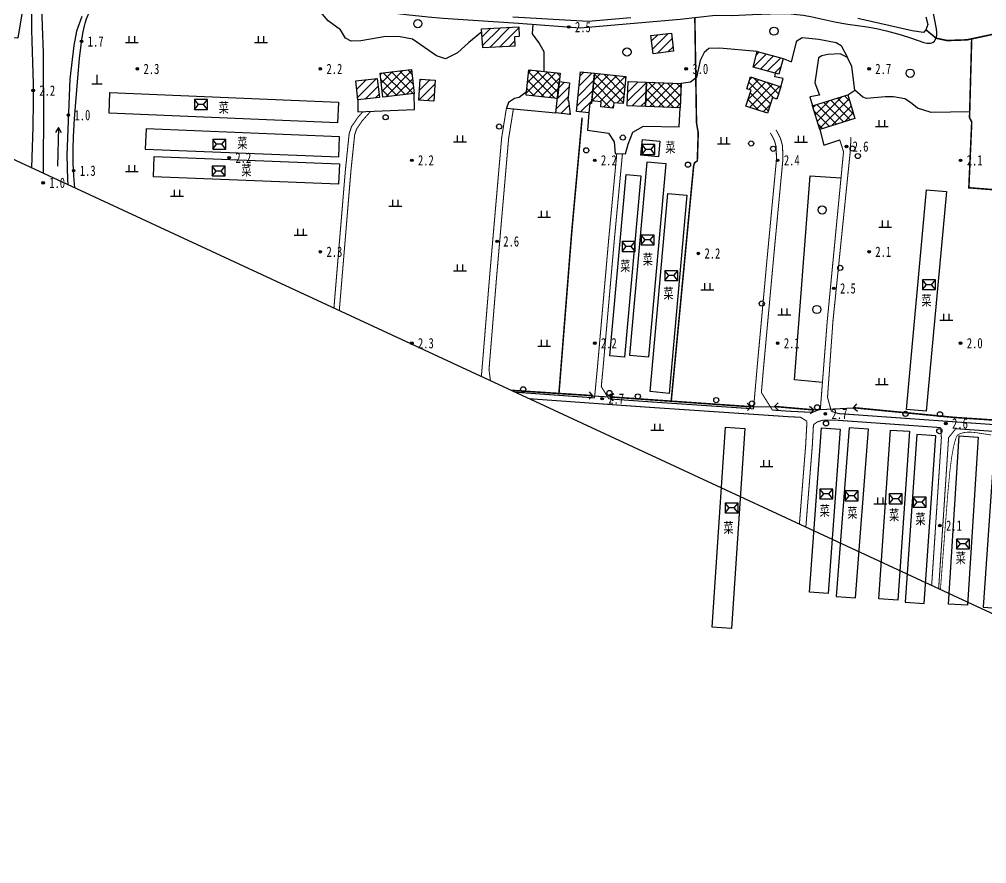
# Model space of a CAD drawing. Header units: metres. Extents: x 494039 to 619385, y 3351420 to 3402703.
# Drawn here: x 586165.7 to 586540.3, y 3393712.2 to 3394039.4 of the extents above; entities that cross this region are included whole.
import ezdxf
from ezdxf.enums import TextEntityAlignment as Align

# ---------------------------------------------------------------- set-up
doc = ezdxf.new("R2010")
doc.units = ezdxf.units.M
for name, pattern in [('2180', [0]), ('2450', [0]), ('4410a', [0]), ('5711', [0]), ('8521', [0]), ('9610', [0])]:
    doc.linetypes.add(name, pattern=pattern)
for name, color, linetype in [('210100', 130, 'Continuous'), ('220200', 130, 'Continuous'), ('220900', 130, '2180'), ('261301', 141, 'Continuous'), ('310300', 8, 'Continuous'), ('310500', 8, 'Continuous'), ('330400', 8, 'Continuous'), ('340703', 8, 'Continuous'), ('380202', 8, '2450'), ('440100', 8, 'Continuous'), ('510301', 8, 'Continuous'), ('546001', 8, 'Continuous'), ('720100', 8, 'Continuous'), ('760201', 8, '8521'), ('810100', 8, '9610'), ('810302', 8, 'Continuous'), ('810501', 8, 'Continuous'), ('范围线', 8, 'Continuous')]:
    doc.layers.add(name, color=color, linetype=linetype)
doc.layers.add('710101', color=8, linetype='Continuous', lineweight=0)
pattern_1 = [(45, (0, 0), (-1.767766953, 1.767766953), []), (135, (0, 0), (-1.767766953, -1.767766953), [])]
pattern_2 = [(45, (0, 0), (-1.767766953, 1.767766953), [])]

# ---------------------------------------------------------------- blocks, each defined once
blk = doc.blocks.new('of')
at = {"color": 0, "linetype": 'Continuous'}
for p, q in [((-1, 0), (1, 0)), ((0, 0), (0, 1.7))]:
    blk.add_line(p, q, dxfattribs=at)
blk = doc.blocks.new('gc170')
at = {"linetype": 'Continuous'}
blk.add_circle((0, 0), 0.5, dxfattribs=at)
blk = doc.blocks.new('gu')
at = {"flags": 128}
for points in [[(3.75, 0), (-3.75, 0)], [(2.71, -0.6), (3.75, 0), (3.75, 0), (2.71, 0.6)]]:
    blk.add_lwpolyline(points, dxfattribs=at)
blk = doc.blocks.new('p_point')
for radius in [0.25, 0.2, 0.15, 0.1, 0.05]:
    blk.add_circle((0, 0), radius)
blk.add_point((0, 0))
blk = doc.blocks.new('vm')
at = {"linetype": 'Continuous'}
for p, q in [((1.25, 0), (-1.25, 0)), ((-0.5, 0), (-0.5, 1.3)), ((0.5, 1.3), (0.5, 0))]:
    blk.add_line(p, q, dxfattribs=at)
blk = doc.blocks.new('v1')
blk.add_circle((0, 0), 0.8)
blk = doc.blocks.new('mf')
for p, q in [((1.25, 0.95), (-1.25, 0.95)), ((-1.25, 0.95), (-1.25, -0.95)), ((0.5, 0), (-0.5, 0)), ((1.25, -0.95), (1.25, 0.95)), ((-1.25, -0.95), (1.25, -0.95))]:
    blk.add_line(p, q)
at = {"flags": 128}
for points in [[(-1.25, -0.95), (-0.5, 0), (-1.25, 0.95)], [(1.25, -0.95), (0.5, 0), (1.25, 0.95)]]:
    blk.add_lwpolyline(points, dxfattribs=at)
blk = doc.blocks.new('1-3&1-4')
at = {"layer": '310300', "linetype": 'Continuous'}
h = blk.add_hatch(dxfattribs=at)
h.set_pattern_fill('ANSI31', color=8, scale=20, style=0)
h.set_pattern_definition(pattern_2)
h.paths.add_polyline_path([(586345.1039, 3394028.3115), (586344.7141, 3394035.7221), (586359.052, 3394036.4762), (586359.2487, 3394032.7357), (586357.4129, 3394032.6392), (586357.606, 3394028.969)])
h = blk.add_hatch(dxfattribs=at)
h.set_pattern_fill('ANSI31', color=8, scale=20, style=0)
h.set_pattern_definition(pattern_2)
h.paths.add_polyline_path([(586411.0875, 3394026.0729), (586410.2315, 3394033.0762), (586418.2103, 3394034.0514), (586419.0663, 3394027.0482)])
h = blk.add_hatch(dxfattribs=at)
h.set_pattern_fill('ANSI31', color=8, scale=20, style=0)
h.set_pattern_definition(pattern_2)
h.paths.add_polyline_path([(586461.444, 3394024.216), (586459.7936, 3394018.1685), (586449.8114, 3394020.8927), (586451.4618, 3394026.9402)])
h = blk.add_hatch(dxfattribs=at)
h.set_pattern_fill('ANSI31', color=8, scale=20, style=0)
h.set_pattern_definition(pattern_2)
h.paths.add_polyline_path([(586387.2272, 3394006.7071), (586386.5967, 3394006.7735), (586386.2216, 3394003.2101), (586381.4269, 3394003.7148), (586383.0414, 3394019.0515), (586388.4666, 3394018.4804)])
h = blk.add_hatch(dxfattribs=at)
h.set_pattern_fill('ANSI31', color=8, scale=20, style=0)
h.set_pattern_definition(pattern_2)
h.paths.add_polyline_path([(586296.7402, 3394008.1542), (586295.9175, 3394015.4933), (586304.2964, 3394016.4325), (586305.119, 3394009.0933)])
h = blk.add_hatch(dxfattribs=at)
h.set_pattern_fill('ANSI31', color=8, scale=20, style=0)
h.set_pattern_definition(pattern_2)
h.paths.add_polyline_path([(586326.1715, 3394007.7097), (586320.4043, 3394008.0864), (586320.9321, 3394016.1673), (586326.6993, 3394015.7906)])
h = blk.add_hatch(dxfattribs=at)
h.set_pattern_fill('ANSI31', color=8, scale=20, style=0)
h.set_pattern_definition(pattern_2)
h.paths.add_polyline_path([(586374.752, 3394015.2466), (586378.769, 3394014.811), (586378.0255, 3394007.9531), (586378.3938, 3394007.9131), (586379.051, 3394002.5018), (586373.4363, 3394003.1106)])
h = blk.add_hatch(dxfattribs=at)
h.set_pattern_fill('ANSI31', color=8, scale=20, style=0)
h.set_pattern_definition(pattern_2)
h.paths.add_polyline_path([(586408.1745, 3394005.6153), (586401.0568, 3394005.9037), (586401.4385, 3394015.3239), (586408.5562, 3394015.0355)])
at = {"layer": '310500', "linetype": 'Continuous'}
h = blk.add_hatch(dxfattribs=at)
h.set_pattern_fill('ANSI37', color=8, scale=20, style=0)
h.set_pattern_definition(pattern_1)
h.paths.add_polyline_path([(586306.405, 3394009.2375), (586305.3595, 3394018.5645), (586317.5102, 3394019.9265), (586318.5557, 3394010.5994)])
h = blk.add_hatch(dxfattribs=at)
h.set_pattern_fill('ANSI37', color=8, scale=20, style=0)
h.set_pattern_definition(pattern_1)
h.paths.add_polyline_path([(586375.1098, 3394018.5461), (586374.0432, 3394008.7092), (586361.8866, 3394010.0272), (586362.9532, 3394019.8641)])
h = blk.add_hatch(dxfattribs=at)
h.set_pattern_fill('ANSI37', color=8, scale=20, style=0)
h.set_pattern_definition(pattern_1)
h.paths.add_polyline_path([(586400.5625, 3394017.2071), (586399.4568, 3394006.7045), (586395.9194, 3394007.0769), (586395.6952, 3394004.9467), (586390.8037, 3394005.4617), (586391.0049, 3394007.373), (586387.3379, 3394007.759), (586388.4666, 3394018.4804)])
h = blk.add_hatch(dxfattribs=at)
h.set_pattern_fill('ANSI37', color=8, scale=20, style=0)
h.set_pattern_definition(pattern_1)
h.paths.add_polyline_path([(586422.0206, 3394014.49), (586421.639, 3394005.0698), (586408.1745, 3394005.6153), (586408.5562, 3394015.0355)])
h = blk.add_hatch(dxfattribs=at)
h.set_pattern_fill('ANSI37', color=8, scale=20, style=0)
h.set_pattern_definition(pattern_1)
h.paths.add_polyline_path([(586460.5945, 3394013.2197), (586459.0444, 3394008.4783), (586457.3648, 3394009.0274), (586455.3871, 3394002.9779), (586447.0663, 3394005.6982), (586449.0956, 3394011.9055), (586447.3713, 3394012.4692), (586448.8698, 3394017.0528)])
h = blk.add_hatch(dxfattribs=at)
h.set_pattern_fill('ANSI37', color=8, scale=20, style=0)
h.set_pattern_definition(pattern_1)
h.paths.add_polyline_path([(586486.4662, 3394010.0891), (586489.3016, 3394001.0096), (586475.6284, 3393996.7396), (586472.793, 3394005.8191)])
at = {"layer": '210100', "color": 141, "linetype": 'Continuous', "flags": 128}
for points in [[(586516.7857, 3394040.3454), (586517.5026, 3394037.3992), (586516.7115, 3394035.3716), (586515.8828, 3394034.2526), (586511.4108, 3394034.9102), (586490.4228, 3394039.7244)], [(586402.5189, 3394039.9398), (586385.899, 3394038.5029), (586356.7769, 3394040.1746)], [(586189.8499, 3394040.5397), (586187.7619, 3394034.7475), (586186.7102, 3394029.2044), (586185.1663, 3394016.155), (586184.014, 3393986.9325), (586184.3364, 3393977.1599), (586184.4514, 3393975.3279)], [(586165.6332, 3394117.2979), (586166.7414, 3394116.4544), (586167.6071, 3394115.6699), (586168.0028, 3394115.2495), (586168.388, 3394114.7833), (586168.893, 3394114.0543), (586169.229, 3394113.4752), (586169.8031, 3394112.2444), (586170.4583, 3394110.2528), (586170.878, 3394108.3784), (586171.0811, 3394107.1753), (586171.4424, 3394104.2497), (586171.9412, 3394098.1558), (586172.2947, 3394091.4374), (586173.0931, 3394071.2878), (586174.2197, 3394044.8106), (586174.532, 3394036.7415), (586174.8443, 3394026.3695), (586174.9421, 3394019.6389), (586174.9677, 3394006.2571), (586174.8618, 3393979.7797)]]:
    blk.add_lwpolyline(points, dxfattribs=at)
at = {"layer": '220200', "color": 141, "linetype": 'Continuous', "const_width": 0.6, "flags": 128}
for points in [[(586516.7115, 3394035.3716), (586520.7204, 3394032.0768), (586524.9477, 3394031.16), (586532.6776, 3394031.4276), (586547.1479, 3394034.5243), (586554.982, 3394038.1394), (586563.2795, 3394044.741), (586573.6625, 3394058.208), (586582.0444, 3394068.6003), (586583.9923, 3394069.6335), (586586.9934, 3394069.73), (586644.9478, 3394068.5476), (586704.029, 3394067.6809), (586733.3777, 3394066.9202)], [(586427.2813, 3394040.0861), (586427.9199, 3393999.3712), (586428.5808, 3393995.3885), (586428.2427, 3393984.5325), (586427.1949, 3393983.8108), (586426.8091, 3393982.5709), (586418.1242, 3393891.4145)], [(586534.4949, 3394031.8166), (586533.6617, 3394001.2639), (586534.5193, 3393999.6247), (586533.392, 3393974.118), (586568.5616, 3393971.3365), (586571.1585, 3393971.967), (586665.0712, 3393965.6495), (586698.5412, 3393964.1871)], [(586695.1594, 3393873.8327), (586620.0751, 3393878.9813), (586527.6634, 3393885.1264), (586488.7379, 3393888.8955)]]:
    blk.add_lwpolyline(points, dxfattribs=at)
for points, elevation in [([(586374.6432, 3393894.406), (586379.5925, 3393956.9023), (586383.6161, 3394001.2813)], 2.3805), ([(586356.1806, 3393895.6072), (586387.8229, 3393893.5485)], 2.5442), ([(586394.3545, 3393893.0711), (586449.0134, 3393889.2618)], 2.5442), ([(586458.0966, 3393889.3681), (586473.2285, 3393888.0477)], 2.3928)]:
    blk.add_lwpolyline(points, dxfattribs=dict(at, elevation=elevation))
at = {"layer": '220900', "color": 141, "linetype": 'Continuous'}
for p, q in [((586387.8229, 3393893.5485), (586386.5155, 3393895.062)), ((586394.3545, 3393893.0711), (586395.868, 3393894.3785)), ((586387.8229, 3393893.5485), (586386.3094, 3393892.2411)), ((586394.3545, 3393893.0711), (586395.6619, 3393891.5576)), ((586449.0134, 3393889.2618), (586447.5827, 3393890.6594)), ((586458.0966, 3393889.3681), (586459.4942, 3393890.7988)), ((586488.7379, 3393888.8955), (586490.0728, 3393890.3848)), ((586449.0134, 3393889.2618), (586447.6158, 3393887.8311)), ((586458.0966, 3393889.3681), (586459.5273, 3393887.9705)), ((586473.2285, 3393888.0477), (586471.7392, 3393889.3826)), ((586473.2285, 3393888.0477), (586471.8936, 3393886.5584)), ((586488.7379, 3393888.8955), (586490.2272, 3393887.5606))]:
    blk.add_line(p, q, dxfattribs=at)
at = {"layer": '220900', "color": 141, "linetype": '2180', "flags": 128}
for points, elevation in [([(586387.8229, 3393893.5485), (586394.3545, 3393893.0711)], 2.5442), ([(586449.0134, 3393889.2618), (586458.0966, 3393889.3681)], 2.6158)]:
    blk.add_lwpolyline(points, dxfattribs=dict(at, elevation=elevation))
blk.add_lwpolyline([(586473.2285, 3393888.0477), (586488.7379, 3393888.8955)], dxfattribs=at)
at = {"layer": '310300', "color": 8, "linetype": 'Continuous', "flags": 128}
for points in [[(586345.1039, 3394028.3115), (586344.7141, 3394035.7221), (586359.052, 3394036.4762), (586359.2487, 3394032.7357), (586357.4129, 3394032.6392), (586357.606, 3394028.969)], [(586461.444, 3394024.216), (586459.7936, 3394018.1685), (586449.8114, 3394020.8927), (586451.4618, 3394026.9402)], [(586326.1715, 3394007.7097), (586320.4043, 3394008.0864), (586320.9321, 3394016.1673), (586326.6993, 3394015.7906)], [(586374.752, 3394015.2466), (586378.769, 3394014.811), (586378.0255, 3394007.9531), (586378.3938, 3394007.9131), (586379.051, 3394002.5018), (586373.4363, 3394003.1106)], [(586408.1745, 3394005.6153), (586401.0568, 3394005.9037), (586401.4385, 3394015.3239), (586408.5562, 3394015.0355)]]:
    blk.add_lwpolyline(points, close=True, dxfattribs=at)
for points, elevation in [([(586411.0875, 3394026.0729), (586410.2315, 3394033.0762), (586418.2103, 3394034.0514), (586419.0663, 3394027.0482)], 6.0751), ([(586387.2272, 3394006.7071), (586386.5967, 3394006.7735), (586386.2216, 3394003.2101), (586381.4269, 3394003.7148), (586383.0414, 3394019.0515), (586388.4666, 3394018.4804)], 5.3983), ([(586296.7402, 3394008.1542), (586295.9175, 3394015.4933), (586304.2964, 3394016.4325), (586305.119, 3394009.0933)], 5.7968)]:
    blk.add_lwpolyline(points, close=True, dxfattribs=dict(at, elevation=elevation))
at = {"layer": '310500', "color": 8, "linetype": 'Continuous', "flags": 128}
for points in [[(586306.405, 3394009.2375), (586305.3595, 3394018.5645), (586317.5102, 3394019.9265), (586318.5557, 3394010.5994)], [(586375.1098, 3394018.5461), (586374.0432, 3394008.7092), (586361.8866, 3394010.0272), (586362.9532, 3394019.8641)], [(586486.4662, 3394010.0891), (586489.3016, 3394001.0096), (586475.6284, 3393996.7396), (586472.793, 3394005.8191)]]:
    blk.add_lwpolyline(points, close=True, dxfattribs=at)
for points, elevation in [([(586400.5625, 3394017.2071), (586399.4568, 3394006.7045), (586395.9194, 3394007.0769), (586395.6952, 3394004.9467), (586390.8037, 3394005.4617), (586391.0049, 3394007.373), (586387.3379, 3394007.759), (586388.4666, 3394018.4804)], 10.3324), ([(586422.0206, 3394014.49), (586421.639, 3394005.0698), (586408.1745, 3394005.6153), (586408.5562, 3394015.0355)], 10.444), ([(586460.5945, 3394013.2197), (586459.0444, 3394008.4783), (586457.3648, 3394009.0274), (586455.3871, 3394002.9779), (586447.0663, 3394005.6982), (586449.0956, 3394011.9055), (586447.3713, 3394012.4692), (586448.8698, 3394017.0528)], 10.1348)]:
    blk.add_lwpolyline(points, close=True, dxfattribs=dict(at, elevation=elevation))
at = {"layer": '330400', "color": 8, "linetype": 'Continuous', "flags": 128}
for points in [[(586200.7661, 3394011.0854), (586289.2229, 3394007.2717), (586288.8774, 3393999.2581), (586200.4206, 3394003.0718)], [(586394.315, 3393908.9272), (586400.6745, 3393979.2112), (586406.3606, 3393978.6967), (586400.0011, 3393908.4128)], [(586509.2121, 3393888.2552), (586517.0147, 3393973.3138), (586524.7269, 3393972.6063), (586516.9243, 3393887.5477)], [(586446.5765, 3393880.8821), (586441.5033, 3393803.3214), (586434.0494, 3393803.809), (586439.1225, 3393881.3696)], [(586525.5097, 3393812.8179), (586529.6248, 3393877.9618), (586536.9534, 3393877.4988), (586532.8383, 3393812.355)], [(586543.4558, 3393876.801), (586538.9627, 3393811.6037), (586546.2861, 3393811.099), (586550.7792, 3393876.2963)]]:
    blk.add_lwpolyline(points, close=True, dxfattribs=at)
for points, elevation in [([(586289.6585, 3393993.8522), (586214.7332, 3393996.8841), (586214.4192, 3393989.1248), (586289.3445, 3393986.0929)], 3.3409), ([(586406.3736, 3393986.8047), (586406.9775, 3393992.7991), (586413.747, 3393992.1172), (586413.1432, 3393986.1228)], 3.9914), ([(586217.939, 3393986.2081), (586289.5925, 3393983.4498), (586289.2875, 3393975.5279), (586217.634, 3393978.2862)], 3.3409), ([(586408.6524, 3393984.0818), (586402.0273, 3393909.2297), (586409.4868, 3393908.5695), (586416.1118, 3393983.4216)], 3.1028), ([(586409.9511, 3393895.1106), (586416.847, 3393971.8635), (586424.2072, 3393971.2022), (586417.3112, 3393894.4494)], 3.1028), ([(586471.6539, 3393817.3831), (586476.3091, 3393881.1055), (586483.5303, 3393880.5779), (586478.8751, 3393816.8555)], 3.6265), ([(586487.0446, 3393881.0927), (586482.0559, 3393815.7827), (586489.5207, 3393815.2126), (586494.5093, 3393880.5225)], 3.6265), ([(586498.5851, 3393814.7964), (586503.0193, 3393880.2416), (586510.3854, 3393879.7425), (586505.9512, 3393814.2973)], 3.3969), ([(586513.2055, 3393878.4581), (586508.698, 3393813.5837), (586516.1305, 3393813.0673), (586520.638, 3393877.9417)], 3.3969)]:
    blk.add_lwpolyline(points, close=True, dxfattribs=dict(at, elevation=elevation))
at = {"layer": '380202', "color": 8, "linetype": '2450', "flags": 128}
for points in [[(586486.4662, 3394010.0891), (586489.2448, 3394011.9911), (586488.1379, 3394021.0557), (586486.3494, 3394024.6418), (586483.5308, 3394026.0642), (586478.7589, 3394025.7297), (586476.4033, 3394025.2492), (586475.2116, 3394024.5018), (586473.7265, 3394014.7975), (586475.5312, 3394010.0143), (586471.8577, 3394009.3053), (586472.793, 3394005.8191)], [(586460.3197, 3394012.3792), (586461.5447, 3394016.4788), (586458.2508, 3394017.1111), (586458.4848, 3394018.5257)]]:
    blk.add_lwpolyline(points, dxfattribs=at)
at = {"layer": '380202', "color": 8, "linetype": '2450', "elevation": 4.1764, "flags": 128}
blk.add_lwpolyline([(586475.6284, 3393996.7396), (586477.1783, 3393990.6296), (586483.3769, 3393992.692)], dxfattribs=at)
at = {"layer": '440100', "color": 8, "linetype": '4410a', "const_width": 0.4, "flags": 128}
for points in [[(586287.4878, 3393927.4961), (586291.9445, 3393981.0125), (586293.4024, 3393995.1231), (586294.3374, 3393997.8707), (586295.1371, 3393998.9896), (586296.645, 3394001.2652), (586298.7519, 3394003.6355)], [(586344.5905, 3393900.9876), (586344.8459, 3393903.8093), (586347.8094, 3393939.9732), (586352.4475, 3393993.4233), (586354.3017, 3394004.9491)], [(586450.0081, 3393888.4579), (586451.2697, 3393903.0808), (586455.4041, 3393948.243), (586458.8896, 3393985.0893), (586458.7748, 3393989.9592), (586458.1223, 3393992.3304), (586456.5372, 3393995.4003)], [(586388.4304, 3393892.6983), (586389.5535, 3393904.5706), (586393.9538, 3393954.5975), (586397.0484, 3393987.3948)], [(586357.704, 3393894.9), (586388.4304, 3393892.6983)], [(586393.9645, 3393892.3018), (586409.3014, 3393891.2028), (586450.0081, 3393888.4579)], [(586457.3207, 3393887.9648), (586464.1894, 3393887.5016), (586472.9093, 3393887.0764), (586475.8878, 3393888.3641)], [(586480.1528, 3393887.4703), (586482.9504, 3393886.6107), (586545.2791, 3393882.1813), (586597.9371, 3393878.6008), (586635.7414, 3393876.4457), (586677.2399, 3393873.2641), (586697.7571, 3393872.02)], [(586467.7773, 3393843.8015), (586470.2018, 3393874.3476), (586470.7033, 3393883.6278)], [(586518.9998, 3393820.0227), (586522.7726, 3393877.269), (586522.4963, 3393881.1806)]]:
    blk.add_lwpolyline(points, dxfattribs=at)
at = {"layer": '440100', "color": 8, "linetype": 'Continuous', "const_width": 0.4, "flags": 128}
for points in [[(586289.5728, 3393926.5281), (586294.0934, 3393980.812), (586295.5241, 3393994.6587), (586296.2781, 3393996.8744), (586298.3596, 3393999.9457), (586301.7425, 3394003.7515)], [(586348.1205, 3393899.3489), (586347.5516, 3393903.576), (586350.5155, 3393939.7449), (586355.1445, 3393993.0898), (586357.0104, 3394004.6889)], [(586457.3207, 3393887.9648), (586453.0458, 3393894.7818), (586453.7428, 3393902.861), (586457.8762, 3393948.0129), (586461.3752, 3393985.0013), (586461.2497, 3393990.3233), (586460.4474, 3393993.2391), (586458.7433, 3393996.5395)], [(586393.9645, 3393892.3018), (586391.0467, 3393897.0768), (586391.7367, 3393904.3713), (586396.137, 3393954.3985), (586399.2368, 3393987.25)], [(586363.1418, 3393892.3757), (586409.1537, 3393889.0786), (586464.0578, 3393885.3763), (586468.1887, 3393885.1873), (586470.7033, 3393883.6278)], [(586476.9947, 3393884.0953), (586482.4678, 3393884.0252), (586522.4963, 3393881.1806)], [(586470.2724, 3393842.6432), (586472.7752, 3393874.1759), (586473.2137, 3393882.2896)], [(586521.7009, 3393818.7688), (586525.5568, 3393877.2755), (586528.3097, 3393880.7674)], [(586528.3097, 3393880.7674), (586545.0978, 3393879.5744), (586597.7741, 3393875.9927), (586635.5671, 3393873.8382), (586677.0609, 3393870.657), (586708.6414, 3393868.7419), (586748.2486, 3393866.1253), (586757.0004, 3393865.6016)]]:
    blk.add_lwpolyline(points, dxfattribs=at)
at = {"layer": '440100', "color": 8, "linetype": '4410a', "const_width": 0.4, "elevation": 3.0027, "flags": 128}
blk.add_lwpolyline([(586475.8878, 3393888.3641), (586478.556, 3393922.4765), (586484.8622, 3393988.0916), (586483.3769, 3393992.692)], dxfattribs=at)
at = {"layer": '440100', "color": 8, "linetype": 'Continuous', "const_width": 0.4, "flags": 128}
for points, elevation in [([(586480.1528, 3393887.4703), (586478.6611, 3393892.8958), (586480.7623, 3393922.401), (586487.4632, 3393988.0891), (586487.7548, 3393993.7178)], 3.0027), ([(586473.2137, 3393882.2896), (586474.7223, 3393883.3908), (586476.9947, 3393884.0953)], 3.0652)]:
    blk.add_lwpolyline(points, dxfattribs=dict(at, elevation=elevation))
at = {"layer": '546001', "color": 8, "linetype": '5711', "elevation": 5.8705, "flags": 128}
blk.add_lwpolyline([(586166.5785, 3394041.5259), (586165.1244, 3394032.1062), (586133.6098, 3394034.1437), (586132.9318, 3394038.4171), (586057.6623, 3394034.1864)], dxfattribs=at)
at = {"layer": '710101', "color": 8, "linetype": 'Continuous', "const_width": 0.3, "elevation": 2, "flags": 128}
blk.add_lwpolyline([(586522.3916, 3393818.4482), (586525.2016, 3393855.0724), (586525.986, 3393863.6273), (586526.2848, 3393866.2897), (586526.7795, 3393869.9452), (586527.3079, 3393872.9318), (586527.8483, 3393875.2513), (586528.3479, 3393876.9331), (586528.5229, 3393877.4189), (586528.8029, 3393877.962), (586528.9723, 3393878.1782), (586529.3248, 3393878.48), (586530.2256, 3393878.9137), (586531.6191, 3393879.2712), (586532.7439, 3393879.3985), (586534.2533, 3393879.4047), (586536.148, 3393879.2319), (586542.0507, 3393878.3145)], dxfattribs=at)
at = {"layer": '760201', "color": 8, "linetype": '8521', "flags": 128}
for points in [[(586359.0352, 3394037.8771), (586382.8258, 3394036.0555), (586421.5403, 3394039.4197), (586435.2413, 3394041.0283), (586441.5862, 3394040.8501), (586449.6003, 3394041.2656), (586456.6062, 3394041.5399), (586461.1005, 3394041.5866), (586464.5849, 3394041.4698), (586466.7692, 3394041.281), (586469.3703, 3394040.9284), (586472.7564, 3394040.2987), (586480.8428, 3394038.5046), (586484.1834, 3394037.8358), (586486.5449, 3394037.462), (586494.0361, 3394036.4699), (586497.6938, 3394035.785), (586501.4907, 3394034.902), (586507.2238, 3394033.3367), (586510.7923, 3394032.2209), (586516.0049, 3394030.4052), (586517.119, 3394030.1446), (586517.5959, 3394030.0862), (586518.3919, 3394030.0973), (586519.0247, 3394030.2477), (586519.3204, 3394030.3805), (586519.6291, 3394030.5779), (586520.0349, 3394030.9558), (586520.404, 3394031.4515), (586520.7204, 3394032.0768), (586520.861, 3394032.4989), (586520.998, 3394033.2759), (586521.007, 3394034.2477), (586520.8254, 3394035.6818), (586519.3848, 3394043.6567), (586518.1301, 3394049.2852), (586517.8475, 3394051.12), (586517.7374, 3394052.8643), (586517.7662, 3394054.021), (586517.8628, 3394055.1749), (586518.0154, 3394056.3265), (586518.4505, 3394058.6242), (586519.1656, 3394061.4894), (586520.3547, 3394065.4928), (586524.0646, 3394076.9188), (586525.0705, 3394080.3514), (586525.7404, 3394083.0039), (586526.724, 3394087.5902), (586527.2882, 3394090.5183), (586529.394, 3394102.0718), (586529.6477, 3394103.697), (586529.6825, 3394104.2338), (586529.6361, 3394105.1399), (586529.507, 3394105.73), (586529.3372, 3394106.1856), (586529.1725, 3394106.5154), (586528.7608, 3394107.1274), (586528.0781, 3394107.7927), (586527.7684, 3394108.0006), (586527.1021, 3394108.3193), (586526.3827, 3394108.5289), (586525.2273, 3394108.6879), (586524.4207, 3394108.721), (586521.7206, 3394108.6863), (586520.2954, 3394108.7454), (586519.707, 3394108.8227), (586518.9534, 3394108.9954), (586518.4935, 3394109.157), (586517.7344, 3394109.5439), (586516.6966, 3394110.3289), (586515.5442, 3394111.5566), (586514.5172, 3394112.9555), (586513.6865, 3394114.2943), (586513.3159, 3394114.9775), (586512.7272, 3394116.2525), (586512.3117, 3394117.4362), (586511.9874, 3394118.9678), (586511.9024, 3394120.2796), (586511.9514, 3394121.6117), (586512.1985, 3394123.6367), (586513.018, 3394128.072), (586513.3689, 3394130.4516), (586513.45, 3394131.4626), (586513.4606, 3394132.798), (586513.3245, 3394134.1141), (586513.0995, 3394135.0848), (586512.7613, 3394136.0146), (586511.8628, 3394138.1274), (586511.6246, 3394139.1187), (586511.5974, 3394139.6529), (586511.6936, 3394140.5804), (586512.2268, 3394142.7623), (586512.5846, 3394144.4712), (586512.8225, 3394146.1947), (586512.8923, 3394147.0551), (586512.9204, 3394148.759), (586512.8712, 3394149.5967), (586512.705, 3394150.8264), (586512.575, 3394151.4261), (586512.2059, 3394152.5868), (586511.7784, 3394153.4955), (586511.097, 3394154.6028), (586509.0843, 3394157.5009), (586508.1704, 3394159.0489), (586507.3631, 3394160.6447), (586507.0023, 3394161.4593), (586506.3771, 3394163.1217), (586506.0086, 3394164.3692), (586505.5457, 3394166.3979), (586504.601, 3394171.8993), (586504.3368, 3394173.2673), (586503.9497, 3394174.9139), (586503.3425, 3394176.9375), (586502.9483, 3394178.0801), (586499.6408, 3394186.5499), (586498.7637, 3394189.1036), (586498.0796, 3394191.5335), (586497.3788, 3394194.5424), (586496.6309, 3394198.4089), (586496.2584, 3394200.6292), (586495.5603, 3394205.5874), (586494.8198, 3394212.2238), (586494.1542, 3394219.476), (586493.7815, 3394224.9292), (586493.654, 3394228.579), (586493.6525, 3394230.4114), (586493.7482, 3394232.8662), (586493.903, 3394234.6426), (586494.8619, 3394242.4702), (586494.9776, 3394243.8775), (586495.0446, 3394245.9659), (586494.96, 3394247.6775), (586494.7656, 3394249.0212), (586494.4242, 3394250.3354), (586493.9253, 3394251.6044), (586492.7236, 3394254.1161), (586492.0805, 3394255.6974), (586491.741, 3394256.9224), (586491.5905, 3394257.6714), (586491.3016, 3394260.048), (586491.1784, 3394262.7146), (586491.2016, 3394266.1803), (586491.8029, 3394279.977), (586491.8403, 3394282.2599), (586491.7758, 3394285.8345), (586491.5769, 3394288.4167), (586491.2552, 3394290.5871), (586490.7018, 3394293.1897), (586489.5923, 3394297.7817), (586489.2482, 3394299.3858), (586488.9124, 3394301.2839), (586488.4832, 3394304.4663), (586488.2794, 3394306.3835), (586487.8058, 3394312.1549), (586487.2645, 3394321.1582), (586486.8289, 3394331.4565), (586486.7456, 3394335.7764), (586486.6324, 3394353.0507), (586486.4966, 3394360.4493), (586486.2721, 3394365.2412), (586485.3141, 3394378.6419)], [(586187.1455, 3393974.0773), (586186.7956, 3393978.705), (586186.5512, 3393983.5944), (586186.4958, 3393986.146), (586186.5059, 3393988.8943), (586186.6699, 3393993.9316), (586187.0766, 3394000.799), (586188.2761, 3394016.6529), (586188.9641, 3394024.2526), (586189.5705, 3394029.4579), (586189.9799, 3394032.2857), (586190.3557, 3394034.4828), (586190.8697, 3394036.8821), (586191.1369, 3394037.9005), (586191.6653, 3394039.5794), (586192.2494, 3394041.0659), (586192.6393, 3394041.9004), (586192.9182, 3394042.4237), (586193.4724, 3394043.2881), (586194.0287, 3394043.9527), (586194.3773, 3394044.2833), (586195.0598, 3394044.7911), (586196.0312, 3394045.3438), (586197.6019, 3394046.0923), (586199.5329, 3394046.9026), (586202.4804, 3394047.9222), (586205.2172, 3394048.6322), (586206.37, 3394048.8628), (586208.6936, 3394049.2258), (586211.6252, 3394049.5299), (586213.3955, 3394049.6491), (586217.5495, 3394049.7887), (586222.3228, 3394049.7783), (586228.9029, 3394049.5803), (586235.0332, 3394049.28), (586246.3039, 3394048.5643), (586259.7705, 3394047.5589), (586269.4804, 3394046.7194), (586277.058, 3394045.9333), (586282.3941, 3394045.3188), (586315.4723, 3394041.299), (586324.0207, 3394040.3871), (586329.8363, 3394039.8778), (586341.3768, 3394039.0506), (586359.0352, 3394037.8771)]]:
    blk.add_lwpolyline(points, dxfattribs=at)
at = {"layer": '760201', "color": 8, "linetype": '8521', "elevation": 2.4975, "flags": 128}
blk.add_lwpolyline([(586100.6067, 3394206.689), (586108.9733, 3394206.0445), (586116.9587, 3394205.5192), (586123.9785, 3394205.2175), (586135.5979, 3394204.8924), (586141.406, 3394204.6307), (586145.7608, 3394204.2945), (586148.6632, 3394203.9584), (586151.5647, 3394203.491), (586153.0149, 3394203.1928), (586155.1896, 3394202.6433), (586157.6908, 3394201.8107), (586159.0246, 3394201.2185), (586159.5988, 3394200.9111), (586160.4605, 3394200.3616), (586161.2349, 3394199.7317), (586162.0233, 3394198.8528), (586162.5855, 3394197.9779), (586163.2395, 3394196.5187), (586163.6652, 3394195.11), (586164.0092, 3394193.4427), (586164.2913, 3394191.3488), (586164.4238, 3394189.9675), (586164.6263, 3394186.7738), (586164.6999, 3394184.4146), (586164.7054, 3394179.7599), (586164.6349, 3394176.6887), (586164.3404, 3394169.8278), (586163.8144, 3394161.4651), (586163.5228, 3394157.649), (586162.8592, 3394150.563), (586162.5571, 3394148.6433), (586162.2116, 3394147.242), (586161.6564, 3394145.757), (586161.073, 3394144.6362), (586160.3784, 3394143.5646), (586159.5661, 3394142.5153), (586156.8098, 3394139.4777), (586155.7006, 3394138.171), (586154.9506, 3394137.1165), (586154.4229, 3394136.1704), (586154.0129, 3394135.1188), (586153.8607, 3394134.5577), (586153.658, 3394133.3969), (586153.5661, 3394131.9885), (586153.6223, 3394130.1141), (586153.8655, 3394127.7634), (586154.4112, 3394123.9492), (586154.5841, 3394123.0281), (586154.7417, 3394122.3577), (586155.0794, 3394121.2931), (586155.6519, 3394120.1299), (586155.9829, 3394119.656), (586156.4914, 3394119.069), (586157.3723, 3394118.267), (586158.5315, 3394117.4173), (586162.1032, 3394115.1393), (586163.1028, 3394114.397), (586163.9542, 3394113.6298), (586164.818, 3394112.6337), (586165.5542, 3394111.5455), (586166.1813, 3394110.3798), (586166.7156, 3394109.1495), (586167.2742, 3394107.5382), (586167.5603, 3394106.5399), (586168.0432, 3394104.4906), (586168.3118, 3394103.0967), (586168.8074, 3394099.9251), (586169.0862, 3394097.817), (586169.95, 3394090.4676), (586170.2575, 3394087.381), (586170.6574, 3394082.2597), (586170.7837, 3394079.7316), (586170.8885, 3394074.8029), (586170.8389, 3394067.3667), (586170.413, 3394049.1139), (586170.3096, 3394039.9858), (586170.3663, 3394035.3222), (586170.478, 3394030.9432), (586170.9654, 3394014.5338), (586170.9963, 3394007.5796), (586170.8203, 3393997.7325), (586170.4042, 3393981.849)], dxfattribs=at)
at = {"layer": '810100', "color": 8, "linetype": '9610', "flags": 128}
for points in [[(586344.779, 3394034.4898), (586339.7403, 3394030.3827), (586335.317, 3394026.4448), (586330.7416, 3394024.0735), (586327.2413, 3394025.2851), (586317.8926, 3394031.731), (586313.0953, 3394032.6274), (586307.5911, 3394032.6648), (586297.9209, 3394031.0031), (586294.1697, 3394030.8937), (586291.9376, 3394032.0696), (586290.0152, 3394035.2677), (586285.2222, 3394038.8236), (586282.3277, 3394042.2331), (586280.997, 3394045.4763)], [(586368.9685, 3394019.2119), (586368.8891, 3394026.7981), (586366.861, 3394030.4174), (586364.4529, 3394033.7154), (586364.6178, 3394037.4497)], [(586461.444, 3394024.216), (586464.7668, 3394022.8726), (586466.7925, 3394031.0162), (586468.8793, 3394032.325), (586475.3274, 3394031.7141), (586482.0679, 3394030.3722), (586483.9505, 3394029.2253), (586486.3494, 3394024.6418)], [(586296.7402, 3394008.1542), (586296.7606, 3394003.5582), (586318.6541, 3394004.4077), (586318.5557, 3394010.5994)], [(586533.7225, 3394003.4945), (586518.794, 3394003.2379), (586513.5674, 3394004.9476), (586510.8545, 3394007.1532), (586508.5656, 3394008.5582), (586504.2485, 3394009.3559), (586500.9281, 3394009.3516), (586493.744, 3394008.7526), (586492.3702, 3394009.221), (586489.2448, 3394011.9911)], [(586386.2216, 3394003.2101), (586385.7198, 3393996.4657), (586393.8754, 3393995.3299), (586396.0782, 3393991.9235), (586396.3727, 3393987.3306), (586400.4318, 3393987.2164), (586401.4275, 3393991.033), (586403.2275, 3393995.6865), (586407.4313, 3393997.9906), (586421.2502, 3393997.6802), (586421.639, 3394005.0698)], [(586476.69, 3393898.6204), (586465.8166, 3393899.6915), (586471.9902, 3393978.687), (586483.8833, 3393977.9061)]]:
    blk.add_lwpolyline(points, dxfattribs=at)
for points, elevation in [([(586451.4618, 3394026.9402), (586436.8892, 3394028.2464), (586432.7041, 3394028.0319), (586430.8863, 3394026.5593), (586429.3552, 3394023.4379), (586427.8908, 3394016.8246), (586425.5508, 3394015.067), (586422.0206, 3394014.49)], 3.339), ([(586362.0198, 3394011.2551), (586359.1956, 3394009.079), (586357.4655, 3394008.6588), (586355.0808, 3394007.163), (586354.3017, 3394004.9491), (586373.4363, 3394003.1106)], 3.1247)]:
    blk.add_lwpolyline(points, dxfattribs=dict(at, elevation=elevation))
at = {"layer": '范围线', "color": 8, "flags": 128}
blk.add_lwpolyline([(580974.9971, 3398172.2884), (580158.1729, 3397748.7629), (583102.2681, 3395406.1495), (589376.9328, 3392493.3034), (594318.9563, 3392016.403), (594002.9657, 3392059.9931), (593709.5027, 3392110.274), (593489.39, 3392154.2585), (593446.55, 3392164.1073), (593184.0367, 3392224.4585), (592856.0894, 3392311.9807), (592630.9821, 3392379.424), (592345.2786, 3392474.0542), (592112.8421, 3392558.6278), (591835.9381, 3392668.5492), (591571.4074, 3392783.2499), (591303.4331, 3392909.9936), (591275.2655, 3392923.316), (591065.2798, 3393031.2284), (591019.813, 3393054.5939), (590886.2864, 3393127.1825), (590776.1303, 3393189.2284), (589711.9005, 3393302.4152), (583546.9224, 3396125.8295)], close=True, dxfattribs=at)
at = {"layer": '261301', "color": 141, "linetype": 'Continuous', "xscale": 2, "yscale": 2, "rotation": 88.10944973521799}
blk.add_blockref('gu', (586180.6349, 3393990.0303, 2.5439), dxfattribs=at)
at = {"layer": '330400', "color": 8, "linetype": 'Continuous', "xscale": 2, "yscale": 2}
for p in [(586236.0106, 3394006.3545), (586243.0787, 3393990.9508), (586409.323, 3393988.9297), (586242.8282, 3393980.5885), (586408.9861, 3393953.8769), (586401.6629, 3393951.3785), (586418.1832, 3393940.0907), (586517.9477, 3393936.5391), (586478.2002, 3393855.4866), (586488.035, 3393854.7406), (586505.101, 3393853.6005), (586514.3755, 3393852.3018), (586441.5656, 3393850.0528), (586531.1571, 3393836.0821)]:
    blk.add_blockref('mf', p, dxfattribs=at)
at = {"layer": '340703', "color": 8, "linetype": 'Continuous', "xscale": 2, "yscale": 2}
blk.add_blockref('of', (586195.7868, 3394014.4344, 4.4364), dxfattribs=at)
at = {"layer": '510301', "color": 8, "linetype": 'Continuous', "xscale": 2, "yscale": 2}
for p in [(586307.528, 3394001.4342, 3.6625), (586351.4814, 3393997.8346, 3.3648), (586399.3887, 3393993.5833, 3.3648), (586449.1167, 3393991.2655, 3.1564), (586385.2332, 3393988.6129, 3.0665), (586457.6268, 3393989.2135, 3.0076), (586488.3814, 3393989.307, 3.1266), (586424.6201, 3393983.0542, 3.2147), (586490.3785, 3393986.4001, 3.4466), (586483.5932, 3393943.0716, 3.0969), (586453.1983, 3393929.2649, 3.0969), (586360.8074, 3393896.0144, 3.1862), (586394.2165, 3393894.5769, 3.1862), (586405.2222, 3393893.2765, 3.1862), (586435.5784, 3393891.8208, 3.0671), (586449.4113, 3393890.5186, 3.0671), (586474.6717, 3393889.0211, 3.0969), (586508.8884, 3393886.499, 3.1564), (586522.2122, 3393886.3509, 3.0373), (586478.0766, 3393882.8237, 2.8486), (586521.9705, 3393879.8193, 3.1851)]:
    blk.add_blockref('gc170', p, dxfattribs=at)
at = {"layer": '720100', "color": 8, "linetype": 'Continuous', "xscale": 2, "yscale": 2, "zscale": 2}
for p in [(586378.4507, 3394036.3905, 2.4726), (586189.7658, 3394030.8272, 1.6966), (586211.3623, 3394020.1824, 2.27), (586282.2171, 3394020.1825, 2.2002), (586423.9267, 3394020.1828, 3.0064), (586494.7814, 3394020.183, 2.7052), (586171.0004, 3394011.7989, 2.2392), (586184.6191, 3394002.2789, 1.0106), (586485.9896, 3393990.1032, 2.6276), (586246.9375, 3393985.7471, 2.1936), (586317.6444, 3393984.7552, 2.2341), (586388.4992, 3393984.7553, 2.1649), (586459.354, 3393984.7555, 2.4158), (586530.2088, 3393984.7556, 2.0599), (586186.6841, 3393980.7244, 1.3257), (586174.8441, 3393976.0429, 1.04), (586350.6905, 3393953.351, 2.573), (586282.2169, 3393949.3277, 2.2612), (586428.6175, 3393948.6905, 2.2175), (586494.7813, 3393949.3282, 2.1187), (586481.0979, 3393935.1368, 2.4871), (586317.6443, 3393913.9004, 2.2713), (586388.4991, 3393913.9006, 2.2024), (586459.3538, 3393913.9007, 2.1372), (586530.2086, 3393913.9008, 2.0121), (586391.3405, 3393892.399, 2.6819), (586477.8212, 3393886.4877, 2.681), (586524.4943, 3393882.7935, 2.597), (586522.1574, 3393843.2074, 2.1448)]:
    blk.add_blockref('p_point', p, dxfattribs=at)
at = {"layer": '810302', "color": 8, "linetype": 'Continuous', "xscale": 2, "yscale": 2}
for p in [(586209.2199, 3394030.247), (586259.2199, 3394030.247), (586499.7016, 3393997.7213), (586336.3056, 3393991.8171), (586438.5015, 3393991.0659, 2.1437), (586468.3747, 3393991.6719, 2.1437), (586209.2199, 3393980.247), (586226.696, 3393970.6721, 3.6304), (586311.3056, 3393966.8171), (586368.9047, 3393962.557), (586274.5786, 3393955.6604, 3.5113), (586500.984, 3393958.7815), (586336.3056, 3393941.8171), (586432.0978, 3393934.4891, 2.1437), (586461.9613, 3393924.7143, 2.1437), (586524.7016, 3393922.7213), (586368.9047, 3393912.557), (586499.7016, 3393897.7213), (586412.7785, 3393880.0023, 2.1437), (586455.0217, 3393865.9986, 2.1437), (586499.0849, 3393851.4824, 2.1437)]:
    blk.add_blockref('vm', p, dxfattribs=at)
at = {"layer": '810501', "color": 8, "linetype": 'Continuous', "xscale": 2, "yscale": 2}
for p in [(586319.9897, 3394037.7198, 2.9622), (586457.9156, 3394034.7836, 2.9622), (586401.0092, 3394026.6917, 2.9622), (586510.6792, 3394018.4914, 2.9622), (586476.5983, 3393965.522, 2.9622), (586474.526, 3393926.942, 2.8729)]:
    blk.add_blockref('v1', p, dxfattribs=at)
at = {"color": 8, "width": 0.75}
for p in [(586244.8217, 3394005.1717, 3.3558), (586252.0388, 3393991.4885, 3.3409), (586417.8022, 3393989.8258, 3.9914), (586253.6133, 3393980.868, 3.3409), (586409.0696, 3393946.3257, 3.1028), (586400.3378, 3393943.812, 3.1147), (586417.0791, 3393933.1564, 3.1028), (586516.9695, 3393930.4308, 3.4615), (586477.5921, 3393848.9805, 3.6265), (586488.2826, 3393848.1526, 3.6265), (586504.4853, 3393847.2695, 3.3969), (586514.668, 3393845.7627, 3.3969), (586440.3129, 3393842.3455, 3.635), (586530.2758, 3393830.6691, 3.4649)]:
    blk.add_text('菜', height=4, dxfattribs=at).set_placement(p, align=Align.MIDDLE_CENTER)
at = {"layer": '720100', "color": 8, "width": 0.75}
for s, p in [('2.5', (586380.8507, 3394036.3905, 2.4726)), ('1.7', (586192.1658, 3394030.8272, 1.6966)), ('2.3', (586213.7623, 3394020.1824, 2.27)), ('2.2', (586284.6171, 3394020.1825, 2.2002)), ('3.0', (586426.3267, 3394020.1828, 3.0064)), ('2.7', (586497.1814, 3394020.183, 2.7052)), ('2.2', (586173.4004, 3394011.7989, 2.2392)), ('1.0', (586187.0191, 3394002.2789, 1.0106)), ('2.6', (586488.3896, 3393990.1032, 2.6276)), ('2.2', (586249.3375, 3393985.7471, 2.1936)), ('2.2', (586320.0444, 3393984.7552, 2.2341)), ('2.2', (586390.8992, 3393984.7553, 2.1649)), ('2.4', (586461.754, 3393984.7555, 2.4158)), ('2.1', (586532.6088, 3393984.7556, 2.0599)), ('1.3', (586189.0841, 3393980.7244, 1.3257)), ('1.0', (586177.2441, 3393976.0429, 1.04)), ('2.6', (586353.0905, 3393953.351, 2.573)), ('2.3', (586284.6169, 3393949.3277, 2.2612)), ('2.2', (586431.0175, 3393948.6905, 2.2175)), ('2.1', (586497.1813, 3393949.3282, 2.1187)), ('2.5', (586483.4979, 3393935.1368, 2.4871)), ('2.3', (586320.0443, 3393913.9004, 2.2713)), ('2.2', (586390.8991, 3393913.9006, 2.2024)), ('2.1', (586461.7538, 3393913.9007, 2.1372)), ('2.0', (586532.6086, 3393913.9008, 2.0121)), ('2.7', (586393.7405, 3393892.399, 2.6819)), ('2.7', (586480.2212, 3393886.4877, 2.681)), ('2.6', (586526.8943, 3393882.7935, 2.597)), ('2.1', (586524.5574, 3393843.2074, 2.1448))]:
    blk.add_text(s, height=4, dxfattribs=at).set_placement(p, align=Align.MIDDLE_LEFT)

msp = doc.modelspace()

# ---------------------------------------------------------------- block references
msp.add_blockref('1-3&1-4', (0, 0))

doc.saveas('drawing.dxf')
